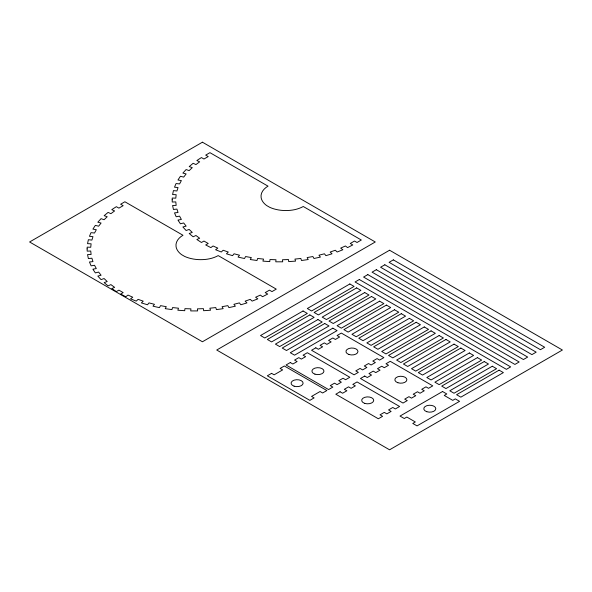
<?xml version="1.0" encoding="UTF-8"?>
<svg xmlns="http://www.w3.org/2000/svg" width="592" height="592" viewBox="0 0 592 592"><rect width="100%" height="100%" fill="white"/><g stroke="black" fill="none" stroke-linecap="round" stroke-linejoin="round"><path stroke-width="0.89" d="M87.12 248.892L87.179 251.141L90.739 251.015L91.101 254.479L87.542 254.604L88.378 258.571L91.886 258.201L92.966 261.612L89.459 261.982L91.116 265.867L94.52 265.253L96.311 268.568L92.907 269.182L93.188 269.649L95.356 272.912L98.612 272.068L101.077 275.236L97.828 276.079L101.04 279.616L104.096 278.551L107.204 281.526L104.155 282.591L106.072 284.249L108.084 285.877L110.889 284.604L114.604 287.342L111.792 288.607L116.38 291.604L118.903 290.147L123.158 292.603L120.635 294.054L125.149 296.385L125.815 296.703L128.013 295.082L132.749 297.228L130.551 298.849L136.241 301.113L138.091 299.352L143.234 301.15L141.392 302.912L147.519 304.769L148.984 302.889L154.468 304.318L153.002 306.197L157.028 307.107L159.47 307.611L160.536 305.642L166.278 306.678L165.212 308.647L171.932 309.601L172.575 307.574L178.488 308.203L177.852 310.223L184.719 310.704L184.933 308.654L190.935 308.861L190.72 310.918L197.639 310.918L197.425 308.861L203.426 308.654L203.641 310.704L210.515 310.223L209.871 308.203L215.784 307.574L216.428 309.601L221.06 308.972L223.147 308.647L222.089 306.678L227.831 305.642L228.889 307.611L235.357 306.197L233.892 304.318L239.383 302.889L240.84 304.769L246.968 302.912L245.125 301.15L250.275 299.352L252.118 301.113L257.809 298.849L255.611 297.228L260.347 295.082L262.545 296.703L267.725 294.054L265.201 292.603L269.456 290.147L271.98 291.604L276.264 289.125L218.204 255.603C212.173 258.963 205.084 259.925 198.268 259.599A26.248 15.155 0 0 1 184.697 256.447L181.529 254.619A26.248 15.155 0 0 1 176.076 246.783C175.202 241.839 178.925 237.51 182.987 235.268L124.89 201.768L120.635 204.225L123.158 205.683L118.903 208.132L116.38 206.682L114.049 208.155L111.792 209.672L114.604 210.937L110.889 213.675L108.084 212.402L104.155 215.688L107.204 216.753L104.096 219.728L101.04 218.663L97.828 222.2L101.077 223.043L98.612 226.211L95.356 225.367L92.907 229.104L96.311 229.711L94.52 233.026L90.998 232.656L89.459 236.297L92.966 236.667L91.886 240.086L88.378 239.708L87.542 243.675L91.101 243.8L90.739 247.264L87.179 247.145L87.12 248.892M172.183 199.785L172.235 202.027L175.794 201.909L176.157 205.372L172.598 205.498L173.434 209.464L176.941 209.094L178.029 212.506L174.514 212.876L176.172 216.753L179.576 216.147L181.367 219.462L177.963 220.069L178.244 220.542L180.419 223.806L183.668 222.962L186.14 226.129L182.884 226.973L186.103 230.51L189.151 229.444L192.267 232.419L189.211 233.485L191.135 235.142L193.14 236.77L195.952 235.498L199.659 238.236L196.855 239.501L201.443 242.491L203.959 241.04L208.214 243.49L205.69 244.947L210.212 247.278L210.87 247.597L213.068 245.976L217.804 248.122L215.606 249.743L221.304 252.007L223.147 250.246L228.29 252.044L226.447 253.805L232.575 255.663L234.04 253.783L239.523 255.211L238.058 257.083L242.084 258.001L244.533 258.504L245.591 256.536L251.334 257.572L250.275 259.533L256.987 260.495L257.631 258.467L263.551 259.096L262.907 261.116L269.774 261.597L269.989 259.548L275.99 259.755L275.776 261.812L282.695 261.812L282.48 259.755L288.489 259.548L288.704 261.597L295.571 261.116L294.927 259.096L300.84 258.467L301.483 260.495L306.116 259.858L308.203 259.533L307.144 257.572L312.887 256.536L313.945 258.504L320.413 257.083L318.955 255.211L324.438 253.783L325.903 255.663L332.031 253.805L330.181 252.044L335.331 250.246L337.174 252.007L342.872 249.743L340.666 248.122L345.402 245.976L347.6 247.597L352.78 244.947L350.264 243.49L354.512 241.04L357.035 242.491L361.327 240.019L303.259 206.497C297.228 209.849 290.139 210.819 283.324 210.486A26.248 15.155 0 0 1 269.752 207.333L266.585 205.513A26.248 15.155 0 0 1 261.131 197.676C260.265 192.733 263.98 188.404 268.043 186.162L209.945 152.662L205.69 155.119L208.214 156.569L203.959 159.026L201.443 157.576L199.104 159.048L196.855 160.565L199.659 161.831L195.952 164.569L193.14 163.296L189.211 166.581L192.267 167.647L189.151 170.622L186.103 169.556L182.884 173.093L186.14 173.937L183.668 177.104L180.419 176.261L177.963 179.998L181.367 180.604L179.576 183.92L176.061 183.55L174.514 187.19L178.029 187.56L176.941 190.972L173.434 190.602L172.598 194.568L176.157 194.694L175.794 198.157L172.235 198.039L172.183 199.785M202.434 142.198L29.6 241.98L202.434 341.769L375.276 241.98L202.434 142.198M389.566 250.231L216.724 350.02L389.566 449.802L562.4 350.02L389.566 250.231M303.06 310.978L260.532 335.531L264.787 337.988L307.315 313.434L303.06 310.978M349.842 283.968L307.315 308.521L311.562 310.978L354.097 286.424L349.842 283.968M359.314 279.513L355.059 281.97L506.404 369.349L510.659 366.892L359.314 279.513M367.824 274.607L363.569 277.063L514.914 364.435L519.162 361.978L367.824 274.607M376.327 269.693L372.072 272.15L523.417 359.529L527.672 357.072L376.327 269.693M384.83 264.787L380.582 267.236L531.919 354.615L536.174 352.159L384.83 264.787M393.34 259.873L389.085 262.33L540.429 349.702L544.684 347.252L393.34 259.873M309.868 314.907L267.332 339.46L271.587 341.917L314.115 317.364L309.868 314.907M356.643 287.897L314.115 312.45L318.37 314.907L360.898 290.354L356.643 287.897M317.948 319.569L275.413 344.122L279.668 346.579L322.196 322.026L317.948 319.569M364.724 292.559L322.196 317.12L326.451 319.569L368.979 295.016L364.724 292.559M324.749 323.498L282.221 348.052L286.476 350.508L329.004 325.955L324.749 323.498M371.532 296.488L329.004 321.042L333.252 323.498L375.787 298.945L371.532 296.488M332.83 328.168L290.302 352.721L294.557 355.178L337.085 330.617L332.83 328.168M379.613 301.158L337.085 325.711L341.332 328.168L383.868 303.615L379.613 301.158M386.413 305.087L343.885 329.64L348.14 332.097L390.668 307.544L386.413 305.087M271.587 373.345L267.332 375.802L309.868 400.355L314.115 397.898L311.562 396.425L320.072 391.512L322.625 392.984L326.873 390.535L284.345 365.982L280.097 368.431L282.643 369.904L274.14 374.817L271.587 373.345M290.302 362.541L286.047 364.998L328.575 389.551L332.83 387.094L330.277 385.621L334.532 383.165L337.085 384.637L341.332 382.18L338.787 380.708L343.034 378.258L345.587 379.731L349.842 377.274L307.315 352.721L303.06 355.178L305.613 356.65L301.358 359.1L298.805 357.627L294.557 360.084L297.103 361.557L292.855 364.013L290.302 362.541M315.817 347.807L311.562 350.264L354.097 374.817L358.345 372.361L355.792 370.888L360.047 368.431L362.6 369.904L366.855 367.454L364.302 365.982L368.557 363.525L371.103 364.998L375.358 362.541L372.805 361.068L377.06 358.611L379.613 360.084L383.868 357.627L341.332 333.074L337.085 335.531L339.638 337.003L335.383 339.46L332.83 337.988L328.575 340.444L331.128 341.917L326.873 344.374L324.327 342.901L320.072 345.351L322.625 346.823L318.37 349.28L315.817 347.807M394.494 309.749L351.966 334.302L356.221 336.759L398.749 312.206L394.494 309.749M401.302 313.679L358.774 338.232L363.022 340.689L405.557 316.135L401.302 313.679M409.383 318.341L366.855 342.901L371.103 345.351L413.638 320.797L409.383 318.341M416.183 322.27L373.656 346.823L377.911 349.28L420.438 324.727L416.183 322.27M424.264 326.939L381.736 351.493L385.991 353.949L428.519 329.396L424.264 326.939M431.072 330.869L388.544 355.422L392.792 357.879L435.327 333.318L431.072 330.869M364.724 376.046L360.476 378.503L403.004 403.056L407.252 400.599L404.706 399.126L408.954 396.67L411.507 398.142L415.762 395.685L413.209 394.213L417.464 391.756L420.017 393.236L424.264 390.779L421.719 389.307L425.966 386.85L428.519 388.322L432.774 385.866L390.246 361.312L385.991 363.769L388.544 365.242L384.289 367.699L381.736 366.226L377.481 368.683L380.034 370.155L375.787 372.605L373.234 371.132L368.979 373.589L371.532 375.062L367.277 377.518L364.724 376.046M340.06 391.756L335.805 394.213L378.332 418.766L382.587 416.317L380.034 414.837L384.289 412.387L386.842 413.86L391.097 411.403L388.544 409.93L392.792 407.474L395.345 408.946L399.6 406.489L357.072 381.936L352.817 384.393L355.37 385.866L351.115 388.322L348.562 386.85L344.315 389.307L346.868 390.779L342.613 393.236L340.06 391.756M439.153 335.531L396.625 360.084L400.873 362.541L443.408 337.988L439.153 335.531M445.954 339.46L403.426 364.013L407.681 366.47L450.209 341.917L445.954 339.46M454.034 344.122L411.507 368.683L415.762 371.132L458.289 346.579L454.034 344.122M460.842 348.052L418.315 372.605L422.562 375.062L465.097 350.508L460.842 348.052M469.345 352.965L426.817 377.518L431.072 379.975L473.6 355.422L469.345 352.965M477.426 357.627L434.898 382.18L439.153 384.637L481.681 360.084L477.426 357.627M484.234 361.557L441.706 386.11L445.954 388.567L488.481 364.013L484.234 361.557M442.557 391.512L400.022 416.065L404.277 418.522L406.83 417.049L415.332 421.963L412.787 423.435L417.034 425.892L459.562 401.339L455.315 398.882L452.762 400.355L444.252 395.441L446.805 393.969L442.557 391.512M492.315 366.226L449.787 390.779L454.034 393.236L496.562 368.683L492.315 366.226M499.115 370.155L456.587 394.709L460.842 397.158L503.37 372.605L499.115 370.155M294.098 386.176A6.016 3.471 0 0 0 303.119 383.165A6.016 3.471 0 0 0 294.098 380.16A6.016 3.471 0 0 0 294.098 386.176M314.937 374.144A6.016 3.471 0 0 0 323.957 371.132A6.016 3.471 0 0 0 314.937 368.128A6.016 3.471 0 0 0 314.937 374.144M348.962 354.497A6.016 3.471 0 0 0 357.982 351.493A6.016 3.471 0 0 0 348.962 348.481A6.016 3.471 0 0 0 348.962 354.497M364.694 403.359A6.016 3.471 0 0 0 373.715 400.355A6.016 3.471 0 0 0 364.694 397.343A6.016 3.471 0 0 0 364.694 403.359M426.788 411.706A6.016 3.471 0 0 0 435.808 408.702A6.016 3.471 0 0 0 426.788 405.698A6.016 3.471 0 0 0 426.788 411.706M397.868 382.735A6.016 3.471 0 0 0 406.889 379.731A6.016 3.471 0 0 0 397.868 376.719A6.016 3.471 0 0 0 397.868 382.735"/></g></svg>
